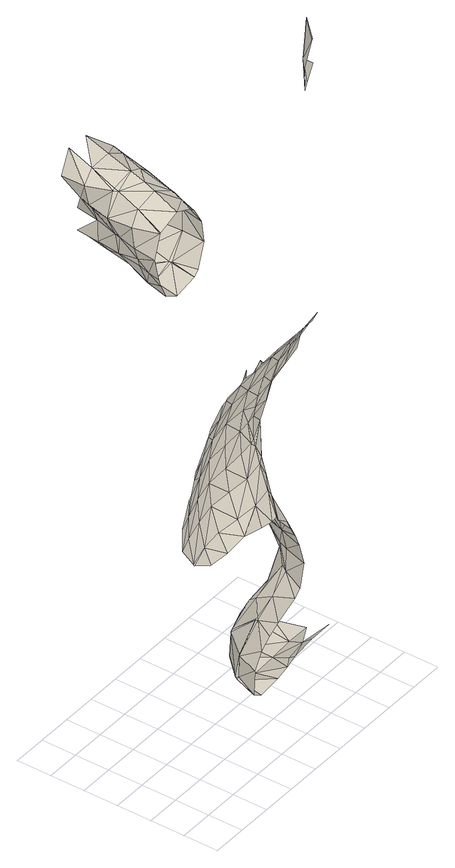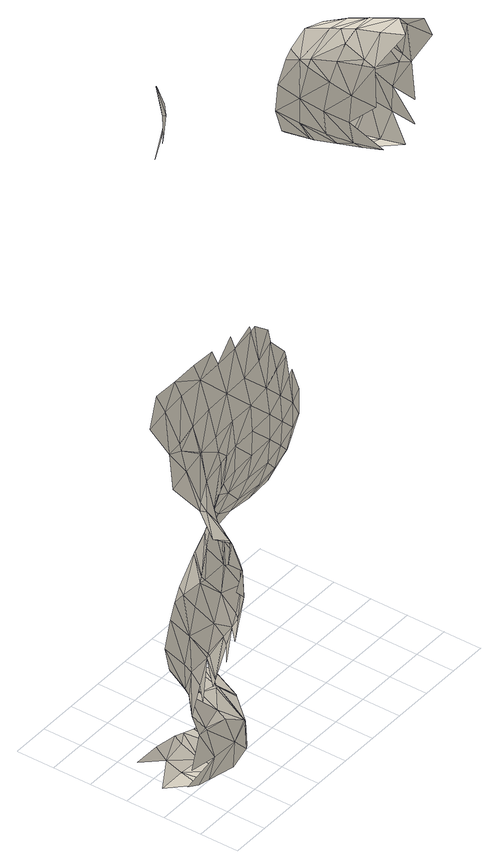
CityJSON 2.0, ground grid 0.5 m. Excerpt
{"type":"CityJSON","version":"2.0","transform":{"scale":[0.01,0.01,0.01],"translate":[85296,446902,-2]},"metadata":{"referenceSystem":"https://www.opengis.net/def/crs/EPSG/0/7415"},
"CityObjects":{
"otherconstruction1":{"type":"OtherConstruction","attributes":{"class":"art","conditionOfConstruction":"I wish it was really there, would be cool, no?"},"geometry":[{"type":"MultiSurface","lod":"2.3","boundaries":[[[0,1,2]],[[3,4,1]],[[0,2,5]],[[1,4,6]],[[7,4,3]],[[1,6,2]],[[8,7,3]],[[3,9,8]],[[7,8,10]],[[4,7,11]],[[7,10,11]],[[6,12,2]],[[4,11,6]],[[5,2,13]],[[8,14,10]],[[15,5,13]],[[14,16,10]],[[17,8,9]],[[10,18,11]],[[16,19,10]],[[2,12,13]],[[12,6,20]],[[21,16,14]],[[6,11,20]],[[10,22,18]],[[23,19,16]],[[18,24,11]],[[19,22,10]],[[25,23,16]],[[16,21,25]],[[11,24,20]],[[26,14,8]],[[24,18,22]],[[13,12,20]],[[19,23,27]],[[23,28,27]],[[29,28,23]],[[13,30,15]],[[23,25,29]],[[26,8,17]],[[15,30,31]],[[19,27,22]],[[21,14,32]],[[24,33,20]],[[22,34,24]],[[32,25,21]],[[34,33,24]],[[34,22,27]],[[35,14,26]],[[13,20,36]],[[32,14,35]],[[13,36,30]],[[34,27,37]],[[20,38,36]],[[33,39,20]],[[34,40,33]],[[20,39,38]],[[41,25,32]],[[17,42,26]],[[30,43,31]],[[44,45,46]],[[17,47,42]],[[25,41,48]],[[26,49,35]],[[50,46,45]],[[35,51,32]],[[36,52,30]],[[31,43,53]],[[33,54,39]],[[55,56,44]],[[46,55,44]],[[36,38,52]],[[42,49,26]],[[57,46,50]],[[49,51,35]],[[58,42,47]],[[30,52,43]],[[59,38,39]],[[60,41,32]],[[32,51,60]],[[52,38,59]],[[53,61,62]],[[58,63,42]],[[43,61,53]],[[42,64,49]],[[43,52,61]],[[65,39,54]],[[49,66,51]],[[56,67,68]],[[41,69,48]],[[70,62,61]],[[71,72,57]],[[71,73,74]],[[75,56,55]],[[72,46,57]],[[76,55,46]],[[39,65,59]],[[66,60,51]],[[63,77,42]],[[77,64,42]],[[78,61,52]],[[41,60,69]],[[49,64,79]],[[61,78,70]],[[78,52,59]],[[79,66,49]],[[70,77,63]],[[68,67,80]],[[81,74,73]],[[71,74,72]],[[67,56,75]],[[82,60,66]],[[76,46,72]],[[75,55,76]],[[77,79,64]],[[78,77,70]],[[82,69,60]],[[78,59,83]],[[65,84,59]],[[85,82,66]],[[66,79,85]],[[77,78,83]],[[59,84,83]],[[86,79,77]],[[82,85,69]],[[83,86,77]],[[65,87,84]],[[86,85,79]],[[86,83,84]],[[88,80,67]],[[89,90,81]],[[84,91,86]],[[85,92,69]],[[93,74,81]],[[91,84,87]],[[91,85,86]],[[93,72,74]],[[94,67,75]],[[95,76,72]],[[96,75,76]],[[89,97,90]],[[91,92,85]],[[67,98,88]],[[81,90,93]],[[98,67,94]],[[95,72,93]],[[94,75,96]],[[96,76,95]],[[97,99,90]],[[100,99,101]],[[102,88,98]],[[103,90,99]],[[104,98,94]],[[103,93,90]],[[105,94,96]],[[106,95,93]],[[107,96,95]],[[98,104,102]],[[99,100,103]],[[94,105,104]],[[106,93,103]],[[96,108,105]],[[107,95,106]],[[108,96,107]],[[109,100,110]],[[104,111,102]],[[112,103,100]],[[113,104,105]],[[112,106,103]],[[113,105,108]],[[114,107,106]],[[114,108,107]],[[102,111,115]],[[100,109,112]],[[111,104,113]],[[116,117,118]],[[119,106,112]],[[108,120,113]],[[106,119,114]],[[120,108,114]],[[116,121,122]],[[123,124,117]],[[125,121,116]],[[116,118,125]],[[117,124,118]],[[126,115,111]],[[125,127,121]],[[118,127,125]],[[128,118,124]],[[118,128,127]],[[129,109,130]],[[131,122,121]],[[129,112,109]],[[119,132,114]],[[120,133,113]],[[134,111,113]],[[123,135,124]],[[133,120,114]],[[136,119,112]],[[123,137,135]],[[126,111,138]],[[139,128,124]],[[140,121,127]],[[130,141,129]],[[114,132,133]],[[128,142,127]],[[119,143,132]],[[144,112,129]],[[138,111,134]],[[133,145,113]],[[121,140,131]],[[112,144,136]],[[145,134,113]],[[146,135,137]],[[126,138,147]],[[119,136,143]],[[135,139,124]],[[140,127,148]],[[139,142,128]],[[132,149,133]],[[142,148,127]],[[143,150,132]],[[150,149,132]],[[133,149,145]],[[151,131,140]],[[152,139,135]],[[153,129,141]],[[145,154,134]],[[155,147,156]],[[139,152,157]],[[158,138,134]],[[140,148,159]],[[156,147,138]],[[157,142,139]],[[160,144,129]],[[146,161,135]],[[142,162,148]],[[148,162,159]],[[144,163,136]],[[157,164,142]],[[164,162,142]],[[163,143,136]],[[134,154,158]],[[165,155,166]],[[161,152,135]],[[143,167,150]],[[145,149,168]],[[168,149,150]],[[151,140,169]],[[170,129,153]],[[169,140,159]],[[146,171,161]],[[138,158,156]],[[129,170,160]],[[155,172,166]],[[154,145,168]],[[152,173,157]],[[155,156,172]],[[151,174,175]],[[144,160,163]],[[176,159,162]],[[165,166,177]],[[143,163,167]],[[151,169,174]],[[178,164,157]],[[178,162,164]],[[150,167,168]],[[154,179,158]],[[161,173,152]],[[159,176,169]],[[158,180,156]],[[154,168,181]],[[173,182,157]],[[160,183,163]],[[181,179,154]],[[183,184,163]],[[179,180,158]],[[156,180,172]],[[163,184,167]],[[157,182,178]],[[162,185,176]],[[172,186,166]],[[177,166,187]],[[185,162,178]],[[188,177,187]],[[189,170,153]],[[174,190,175]],[[171,191,192]],[[192,161,171]],[[190,174,169]],[[172,180,193]],[[166,186,187]],[[194,160,170]],[[193,180,179]],[[195,179,181]],[[196,183,160]],[[167,197,168]],[[198,179,195]],[[188,199,200]],[[196,184,183]],[[200,192,191]],[[197,181,168]],[[179,198,193]],[[186,172,201]],[[153,202,189]],[[175,190,203]],[[161,204,173]],[[205,169,176]],[[206,167,184]],[[187,199,188]],[[207,208,209]],[[195,181,197]],[[172,193,201]],[[170,189,194]],[[187,186,201]],[[210,209,208]],[[211,182,173]],[[169,205,190]],[[199,192,200]],[[209,212,207]],[[161,192,204]],[[160,194,196]],[[198,195,213]],[[214,178,182]],[[193,198,215]],[[185,216,176]],[[217,184,196]],[[167,218,197]],[[216,185,178]],[[184,217,206]],[[195,197,213]],[[199,187,219]],[[204,211,173]],[[176,220,205]],[[167,206,218]],[[213,215,198]],[[201,221,187]],[[192,199,219]],[[214,182,211]],[[176,216,220]],[[187,222,219]],[[219,204,192]],[[201,193,223]],[[215,224,193]],[[187,221,222]],[[225,178,214]],[[178,225,216]],[[226,203,190]],[[227,189,202]],[[189,228,194]],[[210,229,230]],[[209,231,212]],[[210,230,209]],[[193,224,223]],[[197,232,213]],[[228,196,194]],[[218,233,197]],[[221,201,234]],[[196,228,217]],[[205,235,190]],[[221,236,222]],[[197,233,232]],[[217,237,206]],[[201,223,234]],[[205,220,238]],[[234,236,221]],[[222,239,219]],[[213,240,215]],[[237,218,206]],[[215,241,224]],[[189,227,228]],[[242,214,211]],[[243,204,219]],[[220,216,238]],[[214,242,225]],[[238,216,225]],[[243,211,204]],[[232,244,213]],[[240,241,215]],[[224,241,223]],[[244,240,213]],[[235,205,238]],[[230,245,209]],[[209,245,246]],[[228,247,217]],[[217,247,237]],[[248,232,233]],[[219,239,243]],[[223,249,234]],[[242,211,243]],[[222,236,250]],[[250,236,234]],[[251,238,225]],[[242,252,225]],[[239,222,253]],[[218,254,233]],[[218,237,254]],[[254,248,233]],[[234,249,250]],[[232,248,255]],[[232,255,244]],[[223,241,256]],[[249,223,257]],[[256,241,240]],[[258,240,244]],[[222,250,259]]]}]}
},
"vertices":[
[16,87,857],[8,87,891],[20,104,857],[19,87,925],[13,121,891],[20,87,845],[20,121,870],[8,121,925],[20,121,946],[20,87,926],[6,156,925],[20,148,891],[24,121,857],[40,121,822],[20,150,960],[31,87,822],[17,156,960],[54,87,937],[20,156,894],[14,190,925],[29,156,857],[20,156,962],[20,190,917],[5,190,960],[22,156,891],[20,190,978],[54,121,953],[20,207,925],[4,224,960],[20,224,993],[54,121,815],[54,87,808],[54,156,968],[33,190,857],[32,190,891],[54,136,960],[54,151,822],[37,224,891],[54,156,824],[54,190,831],[37,224,857],[54,190,979],[89,106,925],[89,121,821],[65,87,410],[65,87,444],[89,96,444],[80,87,925],[54,224,991],[89,121,932],[78,87,479],[73,156,960],[89,125,822],[89,87,815],[54,224,839],[89,96,410],[89,88,375],[89,91,479],[89,87,916],[89,156,831],[84,190,960],[90,121,822],[97,87,822],[104,87,891],[95,121,925],[89,190,841],[89,156,945],[123,97,375],[89,87,373],[89,208,960],[109,87,857],[89,87,504],[123,104,479],[92,87,513],[123,99,513],[123,105,410],[123,107,444],[111,121,891],[111,121,857],[103,156,925],[123,87,353],[123,91,547],[89,190,955],[109,156,857],[104,190,857],[108,190,925],[114,156,891],[95,224,857],[157,87,350],[123,87,562],[157,100,547],[113,190,891],[109,224,925],[157,110,513],[157,112,410],[157,115,479],[157,115,444],[147,87,582],[157,101,375],[157,89,582],[192,93,582],[157,87,587],[192,87,354],[192,106,547],[192,98,375],[192,111,410],[192,115,513],[192,117,479],[192,116,444],[226,95,582],[192,87,595],[226,96,375],[226,107,547],[226,109,410],[226,119,479],[226,87,346],[211,87,100],[213,87,135],[226,121,102],[226,115,513],[226,118,444],[226,121,97],[226,87,90],[226,87,157],[226,120,135],[223,121,100],[248,87,341],[226,126,100],[227,121,135],[260,96,582],[226,87,596],[260,87,94],[245,121,479],[251,121,444],[260,114,410],[260,117,169],[260,117,513],[243,87,169],[260,102,375],[260,121,168],[260,121,87],[260,87,598],[258,156,135],[260,121,494],[260,108,547],[260,121,434],[260,87,179],[260,89,341],[255,156,100],[260,124,444],[260,124,479],[279,87,100],[264,121,169],[295,87,597],[272,121,410],[260,87,337],[292,121,341],[260,156,138],[283,121,375],[260,156,97],[295,112,547],[295,121,182],[260,159,100],[292,121,513],[260,157,135],[286,87,307],[295,99,307],[295,130,479],[295,140,444],[295,121,89],[295,96,582],[295,87,195],[295,121,334],[295,145,169],[295,96,100],[295,87,106],[295,156,90],[295,87,291],[295,169,135],[295,153,375],[295,128,341],[295,151,410],[295,156,161],[295,121,515],[295,122,513],[295,167,100],[304,121,307],[314,121,272],[303,87,272],[329,99,582],[329,101,100],[305,87,204],[322,121,204],[303,156,341],[329,119,547],[298,156,410],[329,121,538],[310,156,444],[296,156,375],[323,121,238],[313,87,238],[316,156,307],[329,87,598],[329,87,112],[329,131,204],[329,121,92],[329,147,479],[315,87,960],[314,87,994],[329,100,994],[329,87,1028],[329,154,169],[329,94,960],[316,190,410],[329,156,167],[313,190,375],[329,159,100],[329,128,513],[329,156,470],[329,135,238],[329,156,97],[327,156,272],[329,156,267],[329,190,326],[322,190,341],[329,167,135],[364,87,112],[364,104,582],[351,121,547],[330,87,1029],[364,121,1025],[364,111,960],[329,190,441],[329,187,444],[329,178,307],[364,121,92],[329,159,272],[342,156,479],[344,156,100],[342,156,238],[329,206,375],[329,198,341],[343,156,169],[357,156,204],[329,204,410],[362,121,994],[364,121,987],[364,135,513],[332,190,444],[339,190,307],[360,190,272],[364,156,110],[364,161,135],[364,176,238],[364,190,469],[364,211,444],[364,220,341],[364,208,307],[364,222,410],[364,190,266]
]}
